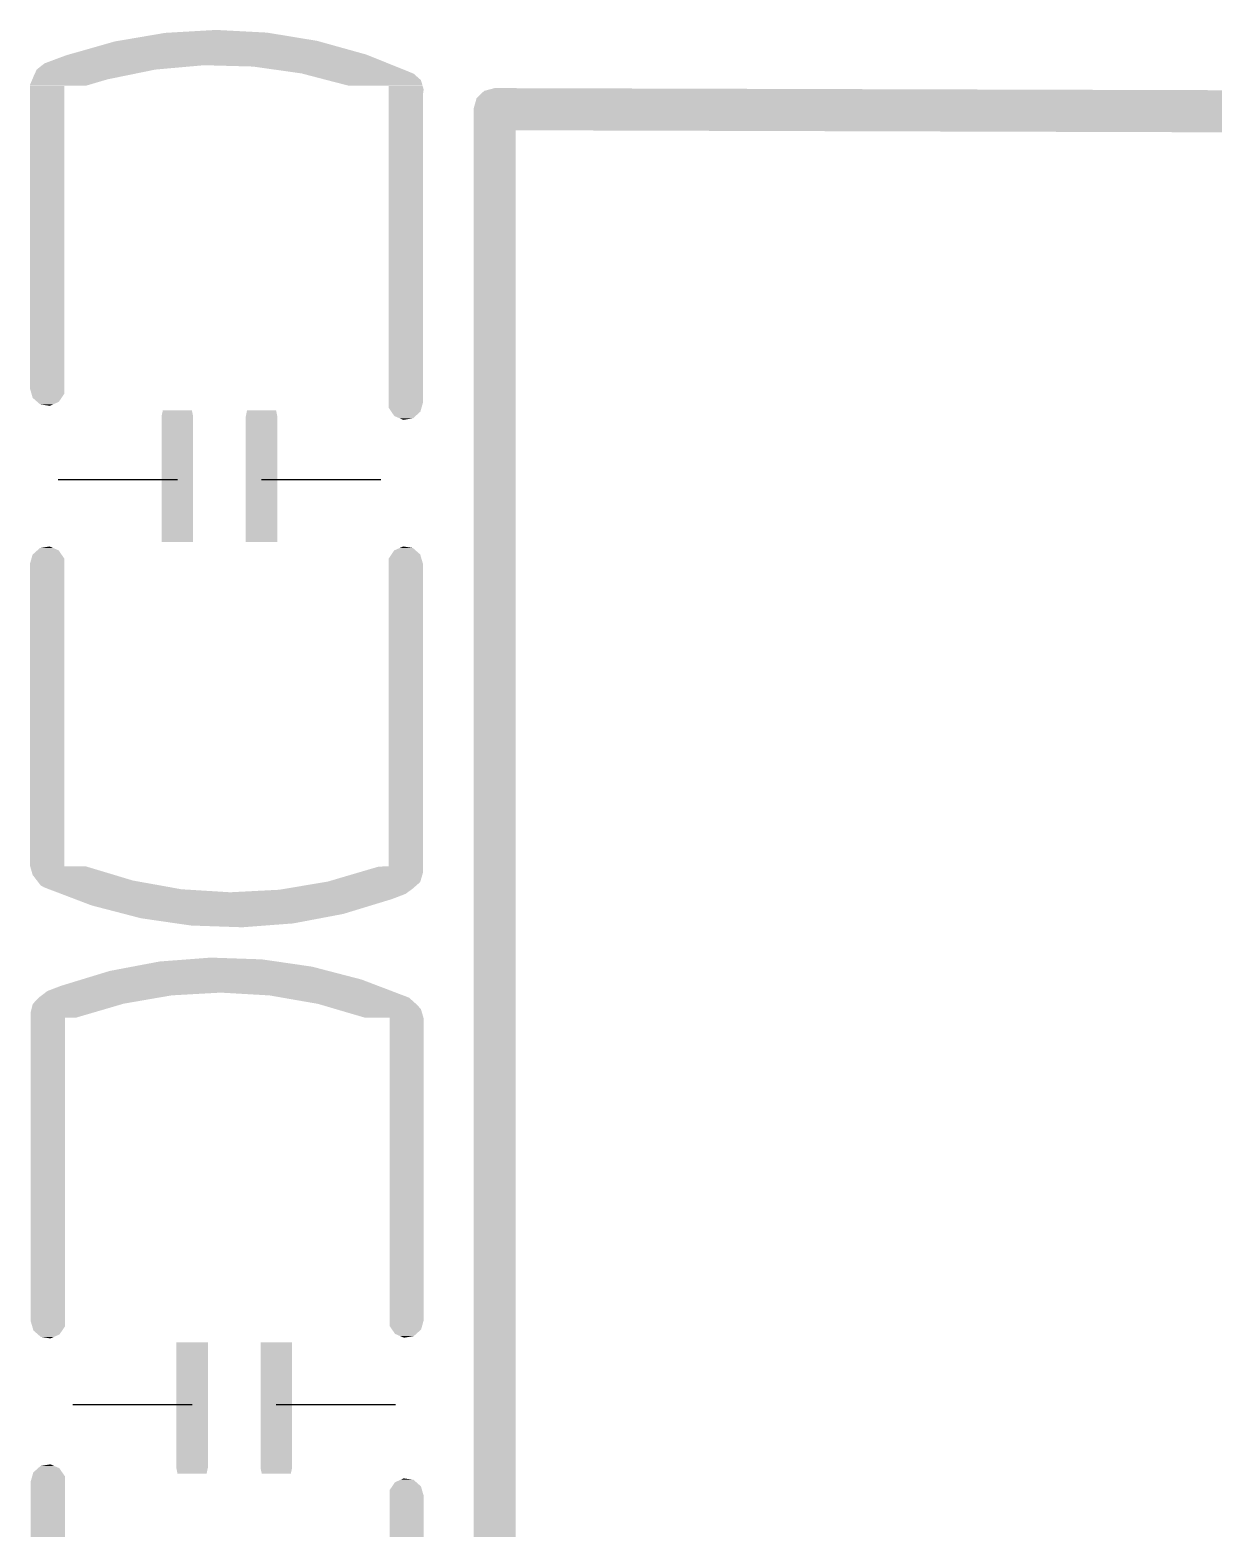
# Model space of a CAD drawing. Extents: x 0 to 3.48, y -0.08 to 2.34.
# Drawn here: x 0.6566 to 0.8265, y 0.3367 to 0.5502 of the extents above; entities that cross this region are included whole.
import ezdxf

# ---------------------------------------------------------------- set-up
doc = ezdxf.new("R2010")
doc.units = 0
doc.layers.add('GTO', color=7, linetype='Continuous')

msp = doc.modelspace()

# ---------------------------------------------------------------- linework, layer by layer
at = {"layer": 'GTO'}
for points in [[(0.6606, 0.4861), (0.6776, 0.4861)], [(0.6896, 0.4861), (0.7066, 0.4861)], [(0.6627, 0.3543), (0.6797, 0.3543)], [(0.6917, 0.3543), (0.7087, 0.3543)]]:
    msp.add_lwpolyline(points, dxfattribs=at)
for points in [[(0.66917, 0.54863), (0.67586, 0.54977), (0.69753, 0.54863), (0.69061, 0.54977)], [(0.67586, 0.54977), (0.67655, 0.54981), (0.69061, 0.54977), (0.69036, 0.54981)], [(0.67655, 0.54981), (0.68311, 0.55019), (0.69036, 0.54981), (0.68311, 0.55019)], [(0.65867, 0.54542), (0.66172, 0.54656), (0.70765, 0.54542), (0.70482, 0.54656)], [(0.66172, 0.54656), (0.66213, 0.54668), (0.70482, 0.54656), (0.70452, 0.54668)], [(0.66213, 0.54668), (0.6687, 0.54855), (0.70452, 0.54668), (0.69781, 0.54855)], [(0.6687, 0.54855), (0.66917, 0.54863), (0.69781, 0.54855), (0.69753, 0.54863)], [(0.65717, 0.54369), (0.65756, 0.54454), (0.67031, 0.54369), (0.67446, 0.54454)], [(0.65756, 0.54454), (0.65757, 0.54455), (0.67446, 0.54454), (0.67458, 0.54455)], [(0.65757, 0.54455), (0.65834, 0.54516), (0.67458, 0.54455), (0.68141, 0.54516)], [(0.65834, 0.54516), (0.65867, 0.54542), (0.7083, 0.54516), (0.70765, 0.54542)], [(0.68839, 0.54497), (0.68141, 0.54516), (0.70876, 0.54497), (0.7083, 0.54516)], [(0.69531, 0.54399), (0.68839, 0.54497), (0.7112, 0.54399), (0.70876, 0.54497)], [(0.65661, 0.54223), (0.65662, 0.5424), (0.66452, 0.54223), (0.66512, 0.5424)], [(0.65662, 0.5424), (0.65694, 0.54314), (0.66512, 0.5424), (0.66762, 0.54314)], [(0.65694, 0.54314), (0.65717, 0.54369), (0.66762, 0.54314), (0.6703, 0.54369)], [(0.65717, 0.54369), (0.65717, 0.54369), (0.6703, 0.54369), (0.67031, 0.54369)], [(0.69541, 0.54396), (0.69531, 0.54399), (0.71126, 0.54396), (0.7112, 0.54399)], [(0.69893, 0.54304), (0.69541, 0.54396), (0.71231, 0.54304), (0.71126, 0.54396)], [(0.70206, 0.54223), (0.69893, 0.54304), (0.71255, 0.54223), (0.71231, 0.54304)], [(0.6566, 0.5421), (0.65661, 0.54222), (0.66148, 0.5421), (0.66148, 0.54222)], [(0.6566, 0.4991), (0.6566, 0.5421), (0.66148, 0.4991), (0.66148, 0.5421)], [(0.70773, 0.5417), (0.70773, 0.54222), (0.7127, 0.5417), (0.71255, 0.54222)], [(0.70773, 0.541), (0.70773, 0.5417), (0.7126, 0.541), (0.7127, 0.5417)], [(0.70773, 0.4971), (0.70773, 0.541), (0.7126, 0.4971), (0.7126, 0.541)], [(0.7198, 0.5389), (0.72023, 0.54044), (0.82645, 0.5389), (0.82645, 0.54044)], [(0.72023, 0.54044), (0.72132, 0.54151), (0.82645, 0.54044), (0.82645, 0.54151)], [(0.72132, 0.54151), (0.72168, 0.5416), (0.82645, 0.54151), (0.82645, 0.5416)], [(0.72168, 0.5416), (0.72281, 0.5419), (0.82645, 0.5416), (0.72281, 0.5419)], [(0.7198, 0.53589), (0.7198, 0.5389), (0.82645, 0.53589), (0.82645, 0.5389)], [(0.7198, 0.53588), (0.7198, 0.53589), (0.7258, 0.53588), (0.72581, 0.53589)], [(0.7198, 0.328), (0.7198, 0.53588), (0.7258, 0.328), (0.7258, 0.53588)], [(0.82645, 0.5356), (0.72581, 0.53589), (0.82645, 0.5356), (0.82645, 0.53589)], [(0.65683, 0.49832), (0.6566, 0.4991), (0.66148, 0.49832), (0.66148, 0.4991)], [(0.65699, 0.49776), (0.65683, 0.49832), (0.6611, 0.49776), (0.66148, 0.49832)], [(0.65764, 0.49719), (0.65699, 0.49776), (0.66071, 0.49719), (0.6611, 0.49776)], [(0.65805, 0.49683), (0.65764, 0.49719), (0.65991, 0.49683), (0.66071, 0.49719)], [(0.65943, 0.49662), (0.65805, 0.49683), (0.65943, 0.49662), (0.65991, 0.49683)], [(0.67535, 0.4951), (0.67553, 0.49598), (0.67985, 0.4951), (0.67967, 0.49598)], [(0.68735, 0.4951), (0.68753, 0.49598), (0.69185, 0.4951), (0.69167, 0.49598)], [(0.70773, 0.49632), (0.70773, 0.4971), (0.71238, 0.49632), (0.7126, 0.4971)], [(0.70809, 0.49579), (0.70773, 0.49632), (0.71223, 0.49579), (0.71238, 0.49632)], [(0.70852, 0.49517), (0.70809, 0.49579), (0.71154, 0.49517), (0.71223, 0.49579)], [(0.67535, 0.47723), (0.67535, 0.4951), (0.67985, 0.47723), (0.67985, 0.4951)], [(0.68735, 0.47723), (0.68735, 0.4951), (0.69185, 0.47723), (0.69185, 0.4951)], [(0.70926, 0.49485), (0.70852, 0.49517), (0.71119, 0.49485), (0.71154, 0.49517)], [(0.70981, 0.49462), (0.70926, 0.49485), (0.70981, 0.49462), (0.71119, 0.49485)], [(0.65766, 0.47603), (0.65801, 0.47635), (0.66068, 0.47603), (0.65994, 0.47635)], [(0.65801, 0.47635), (0.6594, 0.47658), (0.65994, 0.47635), (0.6594, 0.47658)], [(0.67985, 0.47723), (0.67535, 0.47723), (0.67985, 0.47723)], [(0.69185, 0.47723), (0.68735, 0.47723), (0.69185, 0.47723)], [(0.70849, 0.47601), (0.70929, 0.47637), (0.71156, 0.47601), (0.71116, 0.47637)], [(0.70929, 0.47637), (0.70977, 0.47658), (0.71116, 0.47637), (0.70977, 0.47658)], [(0.6566, 0.4741), (0.65682, 0.47488), (0.66148, 0.4741), (0.66148, 0.47488)], [(0.6566, 0.4311), (0.6566, 0.4741), (0.66148, 0.4311), (0.66148, 0.4741)], [(0.65682, 0.47488), (0.65697, 0.47541), (0.66148, 0.47488), (0.66111, 0.47541)], [(0.65697, 0.47541), (0.65766, 0.47603), (0.66111, 0.47541), (0.66068, 0.47603)], [(0.70773, 0.47488), (0.70811, 0.47544), (0.71237, 0.47488), (0.71221, 0.47544)], [(0.70773, 0.4741), (0.70773, 0.47488), (0.7126, 0.4741), (0.71237, 0.47488)], [(0.70773, 0.43098), (0.70773, 0.4741), (0.7126, 0.43098), (0.7126, 0.4741)], [(0.70811, 0.47544), (0.70849, 0.47601), (0.71221, 0.47544), (0.71156, 0.47601)], [(0.65664, 0.43098), (0.6566, 0.4311), (0.66148, 0.43098), (0.66148, 0.4311)], [(0.65699, 0.42976), (0.65664, 0.43098), (0.66866, 0.42976), (0.6646, 0.43098)], [(0.65727, 0.4294), (0.65699, 0.42976), (0.66984, 0.4294), (0.66866, 0.42976)], [(0.6576, 0.42897), (0.65727, 0.4294), (0.67128, 0.42897), (0.66985, 0.4294)], [(0.65727, 0.4294), (0.65727, 0.4294), (0.66985, 0.4294), (0.66984, 0.4294)], [(0.69899, 0.42881), (0.70336, 0.4301), (0.71222, 0.42881), (0.7126, 0.4301)], [(0.70336, 0.4301), (0.70633, 0.43097), (0.7126, 0.4301), (0.7126, 0.43097)], [(0.70633, 0.43097), (0.70772, 0.43098), (0.7126, 0.43097), (0.7126, 0.43098)], [(0.65812, 0.42829), (0.6576, 0.42897), (0.67508, 0.42829), (0.67128, 0.42897)], [(0.65858, 0.42802), (0.65812, 0.42829), (0.67658, 0.42802), (0.67508, 0.42829)], [(0.65932, 0.42773), (0.65858, 0.42802), (0.67816, 0.42773), (0.67658, 0.42802)], [(0.66047, 0.4273), (0.65932, 0.42773), (0.68513, 0.4273), (0.67816, 0.42773)], [(0.66104, 0.42708), (0.66047, 0.4273), (0.71014, 0.42708), (0.71043, 0.4273)], [(0.66301, 0.42633), (0.66104, 0.42708), (0.70818, 0.42633), (0.71014, 0.42708)], [(0.68513, 0.4273), (0.6921, 0.42766), (0.71043, 0.4273), (0.71092, 0.42766)], [(0.6921, 0.42766), (0.69311, 0.42783), (0.71092, 0.42766), (0.71115, 0.42783)], [(0.69312, 0.42783), (0.6986, 0.42875), (0.71115, 0.42783), (0.7122, 0.42875)], [(0.6986, 0.42875), (0.69899, 0.42881), (0.7122, 0.42875), (0.71222, 0.42881)], [(0.66537, 0.42543), (0.66301, 0.42633), (0.70523, 0.42543), (0.70818, 0.42633)], [(0.67007, 0.42421), (0.66537, 0.42543), (0.70123, 0.42421), (0.70523, 0.42543)], [(0.6724, 0.4236), (0.67007, 0.42421), (0.69801, 0.4236), (0.70123, 0.42421)], [(0.67749, 0.42286), (0.6724, 0.4236), (0.69409, 0.42286), (0.69801, 0.4236)], [(0.67959, 0.42256), (0.67749, 0.42286), (0.69009, 0.42256), (0.69409, 0.42286)], [(0.68685, 0.42231), (0.67959, 0.42256), (0.68685, 0.42231), (0.69009, 0.42256)], [(0.66797, 0.41609), (0.67119, 0.4167), (0.69913, 0.41609), (0.6968, 0.4167)], [(0.67119, 0.4167), (0.67511, 0.41744), (0.6968, 0.4167), (0.69171, 0.41744)], [(0.67511, 0.41744), (0.67911, 0.41774), (0.69171, 0.41744), (0.68961, 0.41774)], [(0.67911, 0.41774), (0.68235, 0.41799), (0.68961, 0.41774), (0.68235, 0.41799)], [(0.66103, 0.41397), (0.66397, 0.41487), (0.70619, 0.41397), (0.70383, 0.41487)], [(0.66397, 0.41487), (0.66797, 0.41609), (0.70383, 0.41487), (0.69913, 0.41609)], [(0.65703, 0.41142), (0.65799, 0.41239), (0.66993, 0.41142), (0.67552, 0.41239)], [(0.65799, 0.41239), (0.65828, 0.41261), (0.67554, 0.41239), (0.67681, 0.41261)], [(0.65799, 0.41239), (0.65799, 0.41239), (0.67552, 0.41239), (0.67554, 0.41239)], [(0.65828, 0.41261), (0.65879, 0.413), (0.67681, 0.41261), (0.68378, 0.413)], [(0.65879, 0.413), (0.65907, 0.41322), (0.70873, 0.413), (0.70817, 0.41322)], [(0.65907, 0.41322), (0.66103, 0.41397), (0.70817, 0.41322), (0.70619, 0.41397)], [(0.69075, 0.4126), (0.68378, 0.413), (0.70979, 0.4126), (0.70873, 0.413)], [(0.69257, 0.41228), (0.69075, 0.4126), (0.71062, 0.41228), (0.70979, 0.4126)], [(0.69763, 0.4114), (0.69257, 0.41228), (0.7116, 0.4114), (0.71062, 0.41228)], [(0.6567, 0.4102), (0.657, 0.41139), (0.66578, 0.4102), (0.66984, 0.41139)], [(0.6567, 0.40943), (0.6567, 0.4102), (0.66315, 0.40943), (0.66578, 0.4102)], [(0.657, 0.41139), (0.65703, 0.41142), (0.66984, 0.41139), (0.66993, 0.41142)], [(0.69814, 0.41125), (0.69763, 0.4114), (0.71177, 0.41125), (0.7116, 0.4114)], [(0.7002, 0.41064), (0.69815, 0.41125), (0.71231, 0.41064), (0.71177, 0.41125)], [(0.70433, 0.40943), (0.7002, 0.41064), (0.71267, 0.40943), (0.71231, 0.41064)], [(0.6567, 0.3662), (0.6567, 0.40942), (0.66158, 0.3662), (0.66158, 0.40942)], [(0.70783, 0.4093), (0.70783, 0.40942), (0.7127, 0.4093), (0.71267, 0.40942)], [(0.70783, 0.3663), (0.70783, 0.4093), (0.7127, 0.3663), (0.7127, 0.4093)], [(0.65693, 0.36542), (0.6567, 0.3662), (0.66158, 0.36542), (0.66158, 0.3662)], [(0.65709, 0.36486), (0.65693, 0.36542), (0.6612, 0.36486), (0.66158, 0.36542)], [(0.70783, 0.36552), (0.70783, 0.3663), (0.71248, 0.36552), (0.7127, 0.3663)], [(0.70819, 0.36499), (0.70783, 0.36552), (0.71233, 0.36499), (0.71248, 0.36552)], [(0.65774, 0.36429), (0.65709, 0.36486), (0.66081, 0.36429), (0.6612, 0.36486)], [(0.65815, 0.36393), (0.65774, 0.36429), (0.66001, 0.36393), (0.66081, 0.36429)], [(0.65953, 0.36372), (0.65815, 0.36393), (0.65953, 0.36372), (0.66001, 0.36393)], [(0.67745, 0.3453), (0.67745, 0.36318), (0.68195, 0.3453), (0.68195, 0.36318)], [(0.67745, 0.36318), (0.67745, 0.36318), (0.68195, 0.36318), (0.67745, 0.36318)], [(0.68945, 0.3453), (0.68945, 0.36318), (0.69395, 0.3453), (0.69395, 0.36318)], [(0.68945, 0.36318), (0.68945, 0.36318), (0.69395, 0.36318), (0.68945, 0.36318)], [(0.70862, 0.36437), (0.70819, 0.36499), (0.71164, 0.36437), (0.71233, 0.36499)], [(0.70936, 0.36405), (0.70862, 0.36437), (0.71129, 0.36405), (0.71164, 0.36437)], [(0.70991, 0.36382), (0.70936, 0.36405), (0.70991, 0.36382), (0.71129, 0.36405)], [(0.6567, 0.3433), (0.65692, 0.34408), (0.66158, 0.3433), (0.66158, 0.34408)], [(0.65692, 0.34408), (0.65707, 0.34461), (0.66158, 0.34408), (0.66121, 0.34461)], [(0.65707, 0.34461), (0.65776, 0.34524), (0.66121, 0.34461), (0.66078, 0.34524)], [(0.65776, 0.34524), (0.65812, 0.34555), (0.66078, 0.34524), (0.66004, 0.34555)], [(0.65812, 0.34555), (0.6595, 0.34578), (0.66004, 0.34555), (0.6595, 0.34578)], [(0.67763, 0.34443), (0.67745, 0.3453), (0.68177, 0.34443), (0.68195, 0.3453)], [(0.68963, 0.34443), (0.68945, 0.3453), (0.69377, 0.34443), (0.69395, 0.3453)], [(0.70939, 0.34357), (0.70987, 0.34378), (0.71126, 0.34357), (0.70987, 0.34378)], [(0.6567, 0.2993), (0.6567, 0.3433), (0.66158, 0.2993), (0.66158, 0.3433)], [(0.70783, 0.34208), (0.70821, 0.34264), (0.71247, 0.34208), (0.71231, 0.34264)], [(0.70783, 0.3413), (0.70783, 0.34208), (0.7127, 0.3413), (0.71247, 0.34208)], [(0.70821, 0.34264), (0.70859, 0.34321), (0.71231, 0.34264), (0.71166, 0.34321)], [(0.70859, 0.34321), (0.70939, 0.34357), (0.71166, 0.34321), (0.71126, 0.34357)], [(0.70783, 0.2983), (0.70783, 0.3413), (0.7127, 0.2983), (0.7127, 0.3413)]]:
    msp.add_solid(points, dxfattribs=at)

doc.saveas('drawing.dxf')
